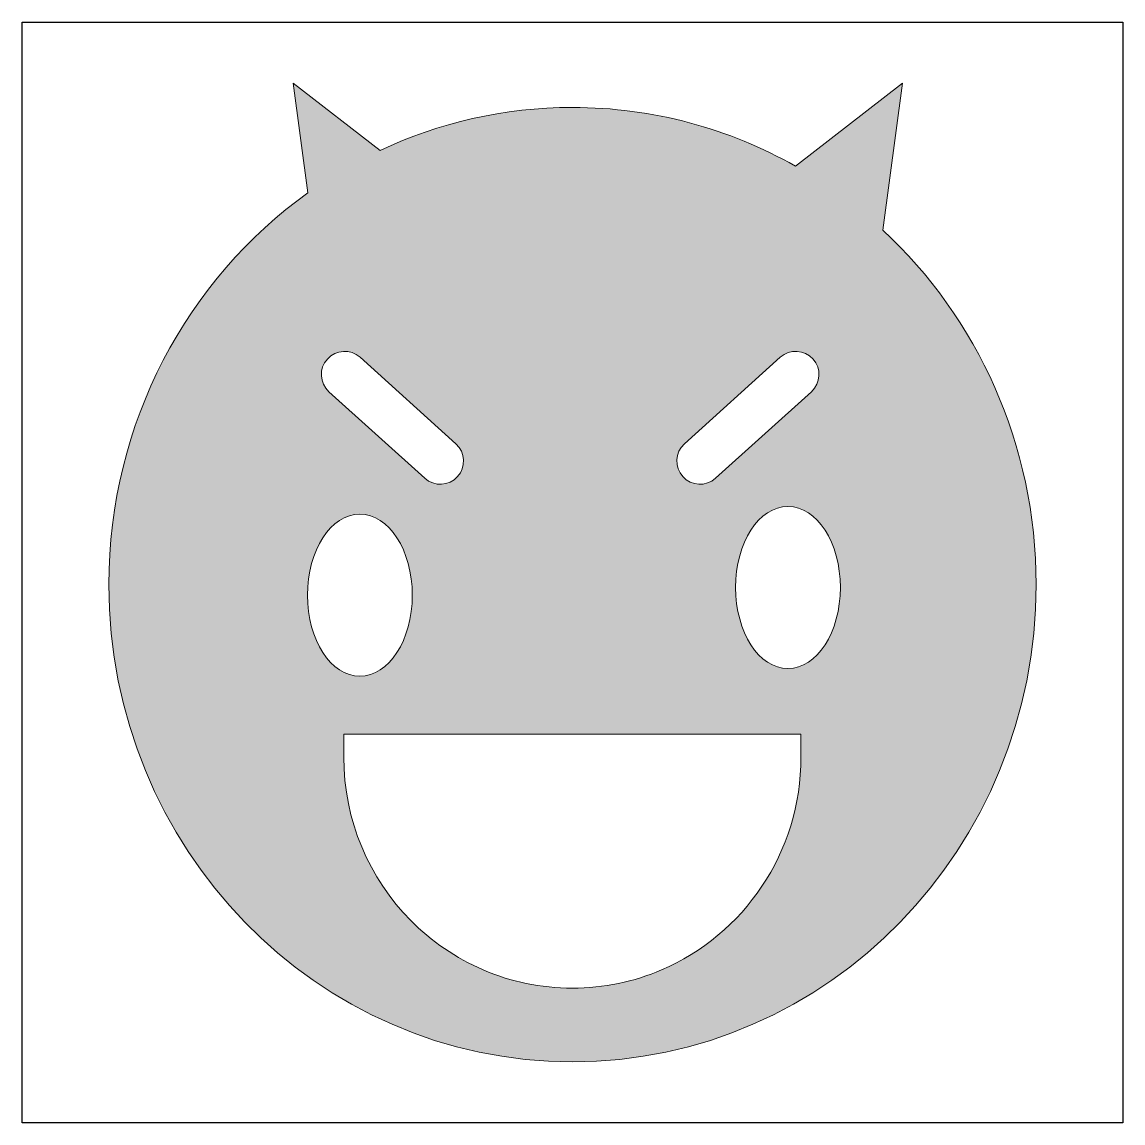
# Model space of a CAD drawing. Header units: inches. Extents: x 0 to 114, y 0 to 114.
import ezdxf

# ---------------------------------------------------------------- set-up
doc = ezdxf.new("R2010")
doc.units = ezdxf.units.IN
doc.header["$MEASUREMENT"] = 0
doc.layers.add('Image Background', color=7, linetype='Continuous')
doc.layers.add('Layer 1', color=7, linetype='Continuous')
picture_1 = doc.add_image_def('image1.png', size_in_pixel=(1350, 1350))

msp = doc.modelspace()

# ---------------------------------------------------------------- hatches: boundary and pattern name
at = {"layer": 'Layer 1', "true_color": 0xf1cb15}
h = msp.add_hatch(color=40, dxfattribs=at)
h.dxf.hatch_style = 2
edge = h.paths.add_edge_path()
edge.add_spline(control_points=[(9.02, 55.89), (9.02, 28.53), (30.57, 6.35), (57.15, 6.35), (83.73, 6.35), (105.28, 28.53), (105.28, 55.89), (105.28, 70.49), (99.15, 83.61), (89.38, 92.68), (89.38, 92.68), (91.42, 107.95), (91.42, 107.95), (91.42, 107.95), (80.29, 99.34), (80.29, 99.34), (73.43, 103.22), (65.54, 105.43), (57.15, 105.43), (50.02, 105.43), (43.26, 103.84), (37.17, 100.97), (37.17, 100.97), (28.16, 107.95), (28.16, 107.95), (28.16, 107.95), (29.68, 96.57), (29.68, 96.57), (17.19, 87.62), (9.02, 72.74), (9.02, 55.89)], knot_values=[0, 0, 0, 0, 1, 1, 1, 2, 2, 2, 3, 3, 3, 4, 4, 4, 5, 5, 5, 6, 6, 6, 7, 7, 7, 8, 8, 8, 9, 9, 9, 10, 10, 10, 10], degree=3, periodic=1)
edge = h.paths.add_edge_path()
edge.add_spline(control_points=[(79.52, 47.18), (76.51, 47.18), (74.08, 50.95), (74.08, 55.6), (74.08, 60.24), (76.51, 64.01), (79.52, 64.01), (82.53, 64.01), (84.96, 60.24), (84.96, 55.6), (84.96, 50.95), (82.53, 47.18), (79.52, 47.18)], knot_values=[0, 0, 0, 0, 1, 1, 1, 2, 2, 2, 3, 3, 3, 4, 4, 4, 4], degree=3, periodic=1)
edge = h.paths.add_edge_path()
edge.add_spline(control_points=[(68.77, 70.5), (68.77, 70.5), (78.72, 79.49), (78.72, 79.49), (79.71, 80.38), (81.23, 80.3), (82.12, 79.31), (83.01, 78.33), (82.93, 76.81), (81.95, 75.92), (81.95, 75.92), (72, 66.93), (72, 66.93), (71.01, 66.04), (69.49, 66.12), (68.6, 67.1), (67.71, 68.09), (67.79, 69.61), (68.77, 70.5)], knot_values=[0, 0, 0, 0, 1, 1, 1, 2, 2, 2, 3, 3, 3, 4, 4, 4, 5, 5, 5, 6, 6, 6, 6], degree=3, periodic=1)
edge = h.paths.add_edge_path()
edge.add_spline(control_points=[(78.48, 40.38), (78.48, 40.38), (80.87, 40.38), (80.87, 40.38), (80.87, 40.38), (80.87, 37.99), (80.87, 37.99), (80.87, 33.03), (79.38, 28.41), (76.82, 24.58), (74.27, 20.76), (70.65, 17.71), (66.39, 15.89), (63.54, 14.67), (60.41, 14), (57.14, 14), (53.86, 14), (50.73, 14.67), (47.89, 15.89), (45.05, 17.11), (42.49, 18.86), (40.35, 21.03), (36.06, 25.37), (33.4, 31.38), (33.4, 37.99), (33.4, 37.99), (33.4, 40.38), (33.4, 40.38), (33.4, 40.38), (78.48, 40.38), (78.48, 40.38)], knot_values=[0, 0, 0, 0, 1, 1, 1, 2, 2, 2, 3, 3, 3, 4, 4, 4, 5, 5, 5, 6, 6, 6, 7, 7, 7, 8, 8, 8, 9, 9, 9, 10, 10, 10, 10], degree=3, periodic=1)
edge = h.paths.add_edge_path()
edge.add_spline(control_points=[(45.22, 67.1), (44.33, 66.12), (42.8, 66.04), (41.82, 66.93), (41.82, 66.93), (31.87, 75.92), (31.87, 75.92), (30.88, 76.81), (30.81, 78.33), (31.7, 79.31), (32.59, 80.3), (34.11, 80.38), (35.1, 79.49), (35.1, 79.49), (45.04, 70.5), (45.04, 70.5), (46.03, 69.61), (46.11, 68.09), (45.22, 67.1)], knot_values=[0, 0, 0, 0, 1, 1, 1, 2, 2, 2, 3, 3, 3, 4, 4, 4, 5, 5, 5, 6, 6, 6, 6], degree=3, periodic=1)
edge = h.paths.add_edge_path()
edge.add_spline(control_points=[(35.08, 63.21), (38.08, 63.21), (40.52, 59.44), (40.52, 54.79), (40.52, 50.14), (38.08, 46.38), (35.08, 46.38), (32.07, 46.38), (29.63, 50.14), (29.63, 54.79), (29.63, 59.44), (32.07, 63.21), (35.08, 63.21)], knot_values=[0, 0, 0, 0, 1, 1, 1, 2, 2, 2, 3, 3, 3, 4, 4, 4, 4], degree=3, periodic=1)

# ---------------------------------------------------------------- linework, layer by layer
at = {"layer": 'Layer 1', "lineweight": 0}
for points, knots in [([(9.02, 55.89), (9.02, 28.53), (30.57, 6.35), (57.15, 6.35), (83.73, 6.35), (105.28, 28.53), (105.28, 55.89), (105.28, 70.49), (99.15, 83.61), (89.38, 92.68), (89.38, 92.68), (91.42, 107.95), (91.42, 107.95), (91.42, 107.95), (80.29, 99.34), (80.29, 99.34), (73.43, 103.22), (65.54, 105.43), (57.15, 105.43), (50.02, 105.43), (43.26, 103.84), (37.17, 100.97), (37.17, 100.97), (28.16, 107.95), (28.16, 107.95), (28.16, 107.95), (29.68, 96.57), (29.68, 96.57), (17.19, 87.62), (9.02, 72.74), (9.02, 55.89)], [0, 0, 0, 0, 1, 1, 1, 2, 2, 2, 3, 3, 3, 4, 4, 4, 5, 5, 5, 6, 6, 6, 7, 7, 7, 8, 8, 8, 9, 9, 9, 10, 10, 10, 10]), ([(45.22, 67.1), (44.33, 66.12), (42.8, 66.04), (41.82, 66.93), (41.82, 66.93), (31.87, 75.92), (31.87, 75.92), (30.88, 76.81), (30.81, 78.33), (31.7, 79.31), (32.59, 80.3), (34.11, 80.38), (35.1, 79.49), (35.1, 79.49), (45.04, 70.5), (45.04, 70.5), (46.03, 69.61), (46.11, 68.09), (45.22, 67.1)], [0, 0, 0, 0, 1, 1, 1, 2, 2, 2, 3, 3, 3, 4, 4, 4, 5, 5, 5, 6, 6, 6, 6]), ([(68.77, 70.5), (68.77, 70.5), (78.72, 79.49), (78.72, 79.49), (79.71, 80.38), (81.23, 80.3), (82.12, 79.31), (83.01, 78.33), (82.93, 76.81), (81.95, 75.92), (81.95, 75.92), (72, 66.93), (72, 66.93), (71.01, 66.04), (69.49, 66.12), (68.6, 67.1), (67.71, 68.09), (67.79, 69.61), (68.77, 70.5)], [0, 0, 0, 0, 1, 1, 1, 2, 2, 2, 3, 3, 3, 4, 4, 4, 5, 5, 5, 6, 6, 6, 6]), ([(79.52, 47.18), (76.51, 47.18), (74.08, 50.95), (74.08, 55.6), (74.08, 60.24), (76.51, 64.01), (79.52, 64.01), (82.53, 64.01), (84.96, 60.24), (84.96, 55.6), (84.96, 50.95), (82.53, 47.18), (79.52, 47.18)], [0, 0, 0, 0, 1, 1, 1, 2, 2, 2, 3, 3, 3, 4, 4, 4, 4]), ([(35.08, 63.21), (38.08, 63.21), (40.52, 59.44), (40.52, 54.79), (40.52, 50.14), (38.08, 46.38), (35.08, 46.38), (32.07, 46.38), (29.63, 50.14), (29.63, 54.79), (29.63, 59.44), (32.07, 63.21), (35.08, 63.21)], [0, 0, 0, 0, 1, 1, 1, 2, 2, 2, 3, 3, 3, 4, 4, 4, 4]), ([(78.48, 40.38), (78.48, 40.38), (80.87, 40.38), (80.87, 40.38), (80.87, 40.38), (80.87, 37.99), (80.87, 37.99), (80.87, 33.03), (79.38, 28.41), (76.82, 24.58), (74.27, 20.76), (70.65, 17.71), (66.39, 15.89), (63.54, 14.67), (60.41, 14), (57.14, 14), (53.86, 14), (50.73, 14.67), (47.89, 15.89), (45.05, 17.11), (42.49, 18.86), (40.35, 21.03), (36.06, 25.37), (33.4, 31.38), (33.4, 37.99), (33.4, 37.99), (33.4, 40.38), (33.4, 40.38), (33.4, 40.38), (78.48, 40.38), (78.48, 40.38)], [0, 0, 0, 0, 1, 1, 1, 2, 2, 2, 3, 3, 3, 4, 4, 4, 5, 5, 5, 6, 6, 6, 7, 7, 7, 8, 8, 8, 9, 9, 9, 10, 10, 10, 10])]:
    msp.add_open_spline(points, degree=3, knots=knots, dxfattribs=at)

# ---------------------------------------------------------------- pictures from other files: only their frames are drawn
at = {"layer": 'Image Background'}
image = msp.add_image(picture_1, insert=(0, 0), size_in_units=(114.3, 114.3), dxfattribs=at)

doc.saveas('drawing.dxf')
